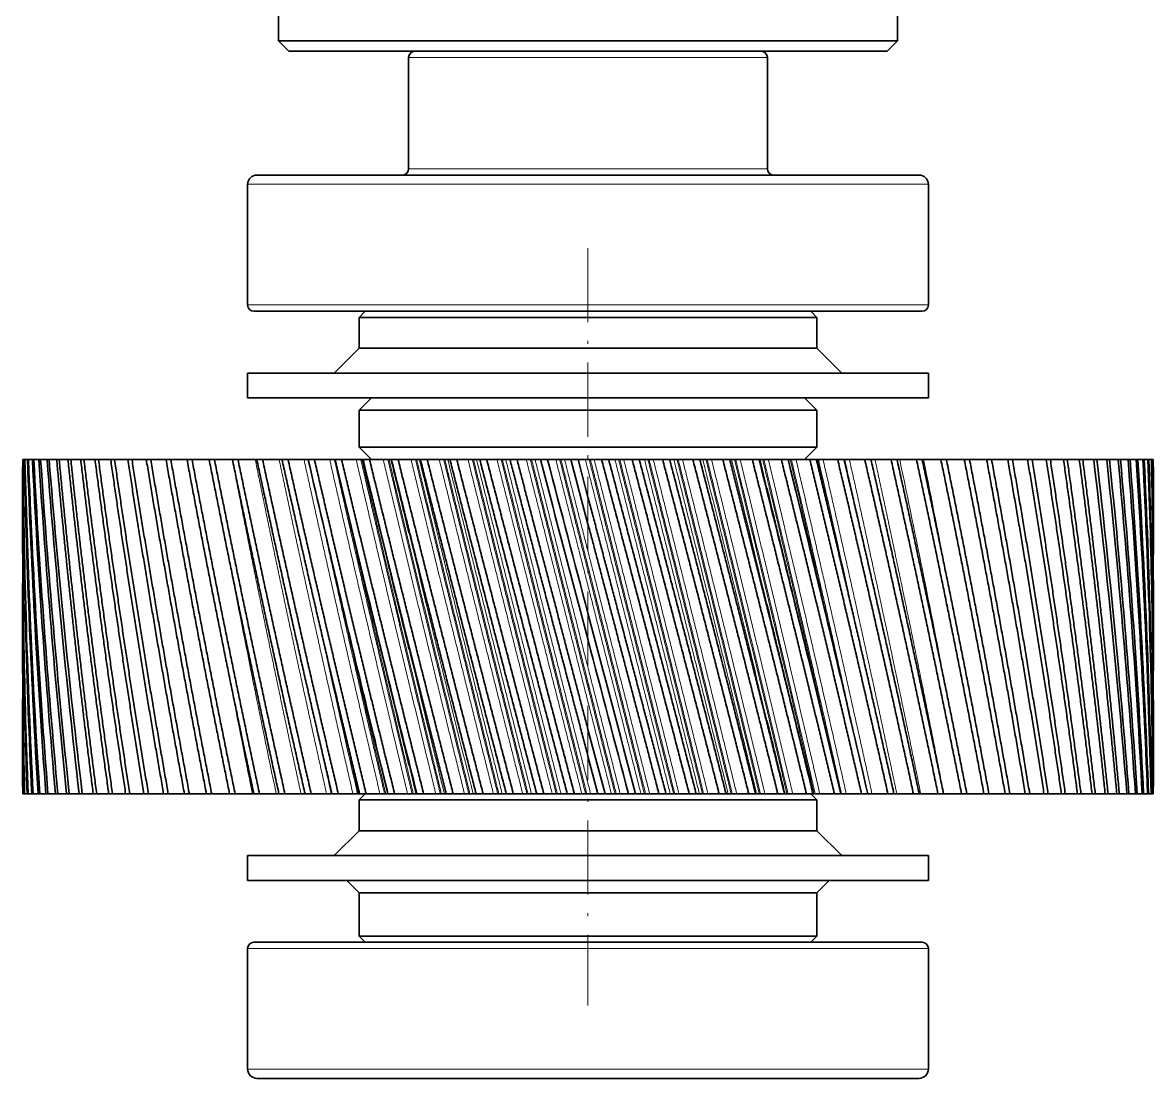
# Model space of a CAD drawing. Extents: x 228 to 1870, y -35 to 994.
# Drawn here: x 870 to 1052.7, y 253 to 423.6 of the extents above; entities that cross this region are included whole.
import ezdxf

# ---------------------------------------------------------------- set-up
doc = ezdxf.new("R2010")
doc.units = 0
doc.linetypes.add('DASHDOT', pattern=[18.5, 12, -3, 0.5, -3])
doc.layers.get('0').update_dxf_attribs({"lineweight": 13})

# ---------------------------------------------------------------- blocks, each defined once
blk = doc.blocks.new('BLOCK13')
at = {"color": 7, "lineweight": 35}
for p, q in [((-50, 167.67), (-50, 230.33)), ((50, 167.67), (50, 230.33)), ((-48.33, 166), (-50, 167.67)), ((50, 167.67), (-50, 167.67)), ((48.33, 166), (50, 167.67)), ((-48.33, 166), (48.33, 166)), ((-29, 147), (-29, 165)), ((0, 166), (-28, 166)), ((28, 166), (0, 166)), ((29, 147), (29, 165)), ((-55, 125), (-55, 144.5)), ((53.5, 146), (-53.5, 146)), ((55, 125), (55, 144.5)), ((-54, 124), (54, 124)), ((-39.91, 124), (39.91, 124)), ((-36, 124), (-37, 123)), ((0, 123), (-37, 123)), ((-37, 118), (-37, 123)), ((0, 124), (-36, 124)), ((36, 124), (0, 124)), ((37, 123), (0, 123)), ((36, 124), (37, 123)), ((37, 118), (37, 123)), ((-37, 118), (-41, 114)), ((-37, 118), (0, 118)), ((0, 118), (37, 118)), ((37, 118), (41, 114)), ((-55, 110), (-55, 114)), ((-55, 114), (55, 114)), ((55, 110), (55, 114)), ((-55, 110), (55, 110)), ((-35, 110), (-37, 108)), ((0, 110), (-35, 110)), ((35, 110), (0, 110)), ((35, 110), (37, 108)), ((0, 108), (-37, 108)), ((-37, 102), (-37, 108)), ((37, 108), (0, 108)), ((37, 102), (37, 108)), ((0, 102), (-37, 102)), ((-35, 100), (-37, 102)), ((37, 102), (0, 102)), ((35, 100), (37, 102)), ((-91.34, 100), (-91.36, 100)), ((-91.34, 100), (-91.31, 100)), ((-91.09, 100), (-91.31, 100)), ((-91.09, 100), (-90.99, 100)), ((-90.57, 100), (-90.99, 100)), ((-90.57, 100), (-90.41, 100)), ((-89.78, 100), (-90.41, 100)), ((-89.78, 100), (-89.56, 100)), ((-88.73, 100), (-89.56, 100)), ((-88.73, 100), (-88.45, 100)), ((-87.42, 100), (-88.45, 100)), ((-87.42, 100), (-87.08, 100)), ((-85.86, 100), (-87.08, 100)), ((-85.86, 100), (-85.46, 100)), ((-84.04, 100), (-85.46, 100)), ((-84.04, 100), (-83.58, 100)), ((-81.98, 100), (-83.58, 100)), ((-81.98, 100), (-81.46, 100)), ((-79.67, 100), (-81.46, 100)), ((-79.67, 100), (-79.1, 100)), ((-77.13, 100), (-79.1, 100)), ((-77.13, 100), (-76.51, 100)), ((-74.37, 100), (-76.51, 100)), ((-74.37, 100), (-73.69, 100)), ((-71.38, 100), (-73.69, 100)), ((-71.38, 100), (-70.66, 100)), ((-68.19, 100), (-70.66, 100)), ((-68.19, 100), (-67.42, 100)), ((-64.8, 100), (-67.42, 100)), ((-64.8, 100), (-63.99, 100)), ((-61.22, 100), (-63.99, 100)), ((-61.22, 100), (-60.36, 100)), ((-57.49, 100), (-60.36, 100)), ((-57.46, 100), (-57.49, 100)), ((-57.46, 100), (-56.56, 100)), ((-53.77, 100), (-56.56, 100)), ((-53.53, 100), (-53.77, 100)), ((-53.52, 100), (-52.59, 100)), ((-49.9, 100), (-52.59, 100)), ((-49.44, 100), (-49.9, 100)), ((-49.44, 100), (-48.47, 100)), ((-45.89, 100), (-48.47, 100)), ((-45.2, 100), (-45.89, 100)), ((-45.2, 100), (-44.2, 100)), ((-41.73, 100), (-44.2, 100)), ((-40.97, 100), (-41.73, 100)), ((-40.89, 100), (-40.97, 100)), ((-40.84, 100), (-40.89, 100)), ((-40.84, 100), (-39.81, 100)), ((-37.46, 100), (-39.81, 100)), ((-36.71, 100), (-37.46, 100)), ((-36.62, 100), (-36.71, 100)), ((-36.53, 100), (-36.62, 100)), ((-36.35, 100), (-36.53, 100)), ((-36.35, 100), (-35.67, 97.17)), ((-36.35, 100), (-35.3, 100)), ((-33.08, 100), (-35.3, 100)), ((-32.33, 100), (-33.08, 100)), ((-32.24, 100), (-32.33, 100)), ((-32.15, 100), (-32.24, 100)), ((-31.8, 100), (-32.15, 100)), ((-31.76, 100), (-31.8, 100)), ((-31.76, 100), (-30.68, 100)), ((-28.59, 100), (-30.68, 100)), ((-27.86, 100), (-28.59, 100)), ((-27.77, 100), (-27.86, 100)), ((-27.68, 100), (-27.77, 100)), ((-27.24, 100), (-27.68, 100)), ((-27.08, 100), (-27.24, 100)), ((-27.08, 100), (-25.98, 100)), ((-24.03, 100), (-25.98, 100)), ((-23.31, 100), (-24.03, 100)), ((-23.22, 100), (-23.31, 100)), ((-23.13, 100), (-23.22, 100)), ((-22.65, 100), (-23.13, 100)), ((-22.31, 100), (-22.65, 100)), ((-22.31, 100), (-21.2, 100)), ((-19.39, 100), (-21.2, 100)), ((-18.69, 100), (-19.39, 100)), ((-18.6, 100), (-18.69, 100)), ((-18.5, 100), (-18.6, 100)), ((-18, 100), (-18.5, 100)), ((-17.48, 100), (-18, 100)), ((-17.48, 100), (-16.36, 100)), ((-14.7, 100), (-16.36, 100)), ((-14.02, 100), (-14.7, 100)), ((-13.92, 100), (-14.02, 100)), ((-13.83, 100), (-13.92, 100)), ((-13.29, 100), (-13.83, 100)), ((-12.6, 100), (-13.29, 100)), ((-12.6, 100), (-11.47, 100)), ((-9.97, 100), (-11.47, 100)), ((-9.31, 100), (-9.97, 100)), ((-9.21, 100), (-9.31, 100)), ((-9.11, 100), (-9.21, 100)), ((-8.55, 100), (-9.11, 100)), ((-7.69, 100), (-8.55, 100)), ((-7.69, 100), (-6.54, 100)), ((-5.2, 100), (-6.54, 100)), ((-4.56, 100), (-5.2, 100)), ((-4.47, 100), (-4.56, 100)), ((-4.37, 100), (-4.47, 100)), ((-3.78, 100), (-4.37, 100)), ((-2.75, 100), (-3.78, 100)), ((-2.75, 100), (0, 89.59)), ((-2.75, 100), (-1.6, 100)), ((0, 93.94), (-1.6, 100)), ((-0.42, 100), (-1.6, 100)), ((0.19, 100), (-0.42, 100)), ((0.29, 100), (0.19, 100)), ((0.39, 100), (0.29, 100)), ((1, 100), (0.39, 100)), ((2.2, 100), (1, 100)), ((2.2, 100), (3.35, 100)), ((4.36, 100), (3.35, 100)), ((4.95, 100), (4.36, 100)), ((5.05, 100), (4.95, 100)), ((5.14, 100), (5.05, 100)), ((5.78, 100), (5.14, 100)), ((7.14, 100), (5.78, 100)), ((7.14, 100), (8.29, 100)), ((9.13, 100), (8.29, 100)), ((9.69, 100), (9.13, 100)), ((9.79, 100), (9.69, 100)), ((9.88, 100), (9.79, 100)), ((10.55, 100), (9.88, 100)), ((12.07, 100), (10.55, 100)), ((12.07, 100), (13.2, 100)), ((13.87, 100), (13.2, 100)), ((14.4, 100), (13.87, 100)), ((14.5, 100), (14.4, 100)), ((14.59, 100), (14.5, 100)), ((15.28, 100), (14.59, 100)), ((16.95, 100), (15.28, 100)), ((16.95, 100), (18.08, 100)), ((18.57, 100), (18.08, 100)), ((19.07, 100), (18.57, 100)), ((19.17, 100), (19.07, 100)), ((19.26, 100), (19.17, 100)), ((19.96, 100), (19.26, 100)), ((21.79, 100), (19.96, 100)), ((21.79, 100), (22.9, 100)), ((23.22, 100), (22.9, 100)), ((23.69, 100), (23.22, 100)), ((23.78, 100), (23.69, 100)), ((23.87, 100), (23.78, 100)), ((24.59, 100), (23.87, 100)), ((26.56, 100), (24.59, 100)), ((26.56, 100), (27.66, 100)), ((27.8, 100), (27.66, 100)), ((28.23, 100), (27.8, 100)), ((28.32, 100), (28.23, 100)), ((28.42, 100), (28.32, 100)), ((29.15, 100), (28.42, 100)), ((31.25, 100), (29.15, 100)), ((31.25, 100), (32.33, 100)), ((32.36, 100), (32.33, 100)), ((32.69, 100), (32.34, 100)), ((32.36, 100), (35.67, 86.36)), ((32.78, 100), (32.69, 100)), ((32.87, 100), (32.78, 100)), ((33.62, 100), (32.87, 100)), ((35.86, 100), (33.62, 100)), ((35.86, 100), (36.91, 100)), ((37.06, 100), (36.91, 100)), ((37.15, 100), (37.06, 100)), ((37.24, 100), (37.15, 100)), ((37.99, 100), (37.24, 100)), ((40.35, 100), (37.99, 100)), ((40.35, 100), (41.38, 100)), ((41.4, 100), (41.38, 100)), ((41.49, 100), (41.4, 100)), ((42.25, 100), (41.49, 100)), ((44.73, 100), (42.25, 100)), ((44.73, 100), (45.73, 100)), ((46.38, 100), (45.73, 100)), ((48.98, 100), (46.38, 100)), ((48.98, 100), (49.94, 100)), ((50.38, 100), (49.94, 100)), ((53.08, 100), (50.38, 100)), ((53.08, 100), (54.01, 100)), ((54.24, 100), (54.01, 100)), ((57.03, 100), (54.24, 100)), ((57.03, 100), (57.92, 100)), ((60.81, 100), (57.93, 100)), ((60.81, 100), (61.66, 100)), ((64.42, 100), (61.66, 100)), ((64.42, 100), (65.22, 100)), ((67.83, 100), (65.22, 100)), ((67.83, 100), (68.59, 100)), ((71.04, 100), (68.59, 100)), ((71.04, 100), (71.76, 100)), ((74.05, 100), (71.76, 100)), ((74.05, 100), (74.72, 100)), ((76.84, 100), (74.72, 100)), ((76.84, 100), (77.45, 100)), ((79.4, 100), (77.45, 100)), ((79.4, 100), (79.96, 100)), ((81.73, 100), (79.96, 100)), ((81.73, 100), (82.24, 100)), ((83.83, 100), (82.24, 100)), ((83.83, 100), (84.28, 100)), ((85.67, 100), (84.28, 100)), ((85.67, 100), (86.06, 100)), ((87.26, 100), (86.06, 100)), ((87.26, 100), (87.6, 100)), ((88.6, 100), (87.6, 100)), ((88.6, 100), (88.88, 100)), ((89.68, 100), (88.88, 100)), ((89.68, 100), (89.89, 100)), ((90.5, 100), (89.89, 100)), ((90.5, 100), (90.65, 100)), ((91.05, 100), (90.65, 100)), ((91.05, 100), (91.13, 100)), ((91.33, 100), (91.13, 100)), ((91.33, 100), (91.36, 100)), ((-91.37, 89.59), (-91.37, 93.94)), ((91.37, 89.59), (91.37, 93.94)), ((-91.37, 70.82), (-91.37, 75.18)), ((91.37, 70.82), (91.37, 75.18)), ((-35.67, 59.64), (-32.36, 46)), ((-91.37, 52.06), (-91.37, 56.41)), ((2.75, 46), (0, 56.41)), ((91.37, 52.06), (91.37, 56.41)), ((0, 52.06), (1.6, 46)), ((36.35, 46), (35.67, 48.83)), ((-91.33, 46), (-91.36, 46)), ((-91.33, 46), (-91.14, 46)), ((-91.05, 46), (-91.13, 46)), ((-91.05, 46), (-90.65, 46)), ((-90.5, 46), (-90.65, 46)), ((-90.5, 46), (-89.89, 46)), ((-89.68, 46), (-89.89, 46)), ((-89.68, 46), (-88.88, 46)), ((-88.6, 46), (-88.88, 46)), ((-88.6, 46), (-87.6, 46)), ((-87.26, 46), (-87.6, 46)), ((-87.26, 46), (-86.06, 46)), ((-85.67, 46), (-86.06, 46)), ((-85.67, 46), (-84.28, 46)), ((-83.83, 46), (-84.28, 46)), ((-83.83, 46), (-82.24, 46)), ((-81.73, 46), (-82.24, 46)), ((-81.73, 46), (-79.96, 46)), ((-79.4, 46), (-79.96, 46)), ((-79.4, 46), (-77.45, 46)), ((-76.84, 46), (-77.45, 46)), ((-76.84, 46), (-74.72, 46)), ((-74.05, 46), (-74.72, 46)), ((-74.05, 46), (-71.76, 46)), ((-71.04, 46), (-71.76, 46)), ((-71.04, 46), (-68.59, 46)), ((-67.83, 46), (-68.59, 46)), ((-67.83, 46), (-65.22, 46)), ((-64.42, 46), (-65.22, 46)), ((-64.42, 46), (-61.66, 46)), ((-60.81, 46), (-61.66, 46)), ((-60.81, 46), (-57.93, 46)), ((-57.03, 46), (-57.92, 46)), ((-57.03, 46), (-54.24, 46)), ((-54.24, 46), (-53.85, 46)), ((-53.08, 46), (-54.01, 46)), ((-53.08, 46), (-50.38, 46)), ((-50.38, 46), (-49.8, 46)), ((-48.98, 46), (-49.94, 46)), ((-48.98, 46), (-46.38, 46)), ((-46.38, 46), (-45.62, 46)), ((-44.73, 46), (-45.73, 46)), ((-44.73, 46), (-42.25, 46)), ((-42.25, 46), (-41.49, 46)), ((-41.49, 46), (-41.4, 46)), ((-41.4, 46), (-41.38, 46)), ((-40.35, 46), (-41.38, 46)), ((-40.35, 46), (-37.99, 46)), ((-37.99, 46), (-37.24, 46)), ((-37.24, 46), (-37.15, 46)), ((-37.15, 46), (-37.06, 46)), ((-37.06, 46), (-36.91, 46)), ((-36, 46), (-37, 45)), ((-35.86, 46), (-36.91, 46)), ((-36, 46), (0, 46)), ((-35.86, 46), (-33.62, 46)), ((-33.62, 46), (-32.87, 46)), ((-32.87, 46), (-32.78, 46)), ((-32.78, 46), (-32.69, 46)), ((-32.69, 46), (-32.34, 46)), ((-32.35, 46), (-32.33, 46)), ((-31.25, 46), (-32.33, 46)), ((-31.25, 46), (-29.15, 46)), ((-29.15, 46), (-28.42, 46)), ((-28.42, 46), (-28.32, 46)), ((-28.32, 46), (-28.23, 46)), ((-28.23, 46), (-27.8, 46)), ((-27.8, 46), (-27.66, 46)), ((-26.56, 46), (-27.66, 46)), ((-26.56, 46), (-24.59, 46)), ((-24.59, 46), (-23.87, 46)), ((-23.87, 46), (-23.78, 46)), ((-23.78, 46), (-23.69, 46)), ((-23.69, 46), (-23.22, 46)), ((-23.22, 46), (-22.9, 46)), ((-21.79, 46), (-22.9, 46)), ((-21.79, 46), (-19.96, 46)), ((-19.96, 46), (-19.26, 46)), ((-19.26, 46), (-19.17, 46)), ((-19.17, 46), (-19.07, 46)), ((-19.07, 46), (-18.57, 46)), ((-18.57, 46), (-18.08, 46)), ((-16.95, 46), (-18.08, 46)), ((-16.95, 46), (-15.28, 46)), ((-15.28, 46), (-14.59, 46)), ((-14.59, 46), (-14.5, 46)), ((-14.5, 46), (-14.4, 46)), ((-14.4, 46), (-13.87, 46)), ((-13.87, 46), (-13.2, 46)), ((-12.07, 46), (-13.2, 46)), ((-12.07, 46), (-10.55, 46)), ((-10.55, 46), (-9.88, 46)), ((-9.88, 46), (-9.79, 46)), ((-9.79, 46), (-9.69, 46)), ((-9.69, 46), (-9.13, 46)), ((-9.13, 46), (-8.29, 46)), ((-7.14, 46), (-8.29, 46)), ((-7.14, 46), (-5.78, 46)), ((-5.78, 46), (-5.14, 46)), ((-5.14, 46), (-5.05, 46)), ((-5.05, 46), (-4.95, 46)), ((-4.95, 46), (-4.36, 46)), ((-4.36, 46), (-3.35, 46)), ((-2.2, 46), (-3.35, 46)), ((-2.2, 46), (-1, 46)), ((-1, 46), (-0.39, 46)), ((-0.39, 46), (-0.29, 46)), ((-0.29, 46), (-0.19, 46)), ((-0.19, 46), (0.42, 46)), ((0, 46), (36, 46)), ((0.42, 46), (1.6, 46)), ((2.75, 46), (1.6, 46)), ((2.75, 46), (3.78, 46)), ((3.78, 46), (4.37, 46)), ((4.37, 46), (4.47, 46)), ((4.47, 46), (4.56, 46)), ((4.56, 46), (5.2, 46)), ((5.2, 46), (6.54, 46)), ((7.69, 46), (6.54, 46)), ((7.69, 46), (8.55, 46)), ((8.55, 46), (9.11, 46)), ((9.11, 46), (9.21, 46)), ((9.21, 46), (9.31, 46)), ((9.31, 46), (9.97, 46)), ((9.97, 46), (11.47, 46)), ((12.6, 46), (11.47, 46)), ((12.6, 46), (13.29, 46)), ((13.29, 46), (13.83, 46)), ((13.83, 46), (13.92, 46)), ((13.92, 46), (14.02, 46)), ((14.02, 46), (14.7, 46)), ((14.7, 46), (16.36, 46)), ((17.48, 46), (16.36, 46)), ((17.48, 46), (18, 46)), ((18, 46), (18.5, 46)), ((18.5, 46), (18.6, 46)), ((18.6, 46), (18.69, 46)), ((18.69, 46), (19.39, 46)), ((19.39, 46), (21.2, 46)), ((22.31, 46), (21.2, 46)), ((22.31, 46), (22.65, 46)), ((22.65, 46), (23.13, 46)), ((23.13, 46), (23.22, 46)), ((23.22, 46), (23.31, 46)), ((23.31, 46), (24.03, 46)), ((24.03, 46), (25.98, 46)), ((27.08, 46), (25.98, 46)), ((27.08, 46), (27.24, 46)), ((27.24, 46), (27.68, 46)), ((27.68, 46), (27.77, 46)), ((27.77, 46), (27.86, 46)), ((27.86, 46), (28.59, 46)), ((28.59, 46), (30.68, 46)), ((31.76, 46), (30.68, 46)), ((31.76, 46), (31.8, 46)), ((31.8, 46), (32.15, 46)), ((32.15, 46), (32.24, 46)), ((32.24, 46), (32.33, 46)), ((32.33, 46), (33.08, 46)), ((33.08, 46), (35.3, 46)), ((36.35, 46), (35.3, 46)), ((36, 46), (37, 45)), ((36.35, 46), (36.53, 46)), ((36.53, 46), (36.62, 46)), ((36.62, 46), (36.71, 46)), ((36.71, 46), (37.46, 46)), ((37.46, 46), (39.81, 46)), ((40.84, 46), (39.81, 46)), ((40.84, 46), (40.89, 46)), ((40.89, 46), (40.97, 46)), ((40.97, 46), (41.73, 46)), ((41.73, 46), (44.2, 46)), ((45.2, 46), (44.2, 46)), ((45.2, 46), (45.89, 46)), ((45.89, 46), (48.47, 46)), ((49.44, 46), (48.47, 46)), ((49.44, 46), (49.9, 46)), ((49.9, 46), (52.59, 46)), ((53.52, 46), (52.59, 46)), ((53.52, 46), (53.77, 46)), ((53.77, 46), (56.56, 46)), ((57.46, 46), (56.56, 46)), ((57.45, 46), (57.49, 46)), ((57.49, 46), (60.36, 46)), ((61.22, 46), (60.36, 46)), ((61.22, 46), (63.99, 46)), ((64.8, 46), (63.99, 46)), ((64.8, 46), (67.42, 46)), ((68.19, 46), (67.42, 46)), ((68.19, 46), (70.66, 46)), ((71.38, 46), (70.66, 46)), ((71.38, 46), (73.69, 46)), ((74.37, 46), (73.69, 46)), ((74.37, 46), (76.51, 46)), ((77.13, 46), (76.51, 46)), ((77.13, 46), (79.1, 46)), ((79.67, 46), (79.1, 46)), ((79.67, 46), (81.46, 46)), ((81.98, 46), (81.46, 46)), ((81.98, 46), (83.58, 46)), ((84.04, 46), (83.58, 46)), ((84.04, 46), (85.46, 46)), ((85.86, 46), (85.46, 46)), ((85.86, 46), (87.08, 46)), ((87.42, 46), (87.08, 46)), ((87.42, 46), (88.45, 46)), ((88.73, 46), (88.45, 46)), ((88.73, 46), (89.56, 46)), ((89.78, 46), (89.56, 46)), ((89.78, 46), (90.41, 46)), ((90.57, 46), (90.41, 46)), ((90.57, 46), (90.99, 46)), ((91.09, 46), (90.99, 46)), ((91.09, 46), (91.31, 46)), ((91.34, 46), (91.31, 46)), ((91.34, 46), (91.36, 46)), ((-37, 45), (0, 45)), ((-37, 45), (-37, 40)), ((0, 45), (37, 45)), ((37, 45), (37, 40)), ((-37, 40), (-41, 36)), ((-37, 40), (0, 40)), ((0, 40), (37, 40)), ((37, 40), (41, 36)), ((-55, 36), (55, 36)), ((-55, 36), (-55, 32)), ((55, 36), (55, 32)), ((-55, 32), (55, 32)), ((-37, 30), (-39, 32)), ((37, 30), (39, 32)), ((-37, 30), (0, 30)), ((-37, 30), (-37, 23)), ((0, 30), (37, 30)), ((37, 30), (37, 23)), ((54, 22), (-54, 22)), ((-37, 23), (0, 23)), ((-36, 22), (-37, 23)), ((0, 23), (37, 23)), ((36, 22), (37, 23)), ((-55, 21), (-55, 1.5)), ((55, 21), (55, 1.5)), ((-53.5, 0), (53.5, 0)), ((-41.41, 0), (41.41, 0)), ((0, 0), (-28, 0)), ((28, 0), (0, 0))]:
    blk.add_line(p, q, dxfattribs=at)
at = {"color": 7, "lineweight": 13}
for p, q in [((0, 165), (-29, 165)), ((29, 165), (0, 165)), ((0, 147), (-29, 147)), ((29, 147), (0, 147)), ((-55, 144.5), (55, 144.5)), ((55, 125), (-55, 125)), ((28.91, 95.39), (27.8, 100)), ((58.02, 99.54), (57.93, 100)), ((-27.8, 46), (-28.91, 50.61)), ((-57.93, 46), (-58.02, 46.46)), ((-55, 21), (55, 21)), ((55, 1.5), (-55, 1.5))]:
    blk.add_line(p, q, dxfattribs=at)
at = {"color": 7, "lineweight": 35}
for centre, radius, start, end in [((-28, 165), 1, 90, 180), ((28, 165), 1, 360, 90), ((-30, 147), 1, 270, 0), ((30, 147), 1, 180, 270), ((-53.5, 144.5), 1.5, 90, 180), ((53.5, 144.5), 1.5, 0, 90), ((-54, 125), 1, 180, 270), ((54, 125), 1, 270, 0), ((1220.31, 93.95), 1311.68, 179.73564, 180.00051), ((1231.15, 108.49), 1322.52, 180.36794, 182.7084), ((1234, 112.92), 1325.37, 180.55871, 182.89435), ((1242.39, 127.64), 1333.76, 181.18741, 183.50924), ((1246.37, 132.16), 1337.75, 181.37749, 183.69273), ((1258.54, 147.18), 1349.94, 182.00289, 184.29844), ((1263.7, 151.82), 1355.11, 182.19165, 184.47887), ((1279.83, 167.26), 1371.26, 182.81167, 185.07346), ((1286.22, 172.07), 1377.67, 182.99849, 185.25025), ((1306.53, 188.05), 1398.04, 183.61107, 185.83182), ((1314.25, 193.05), 1405.79, 183.79533, 186.00442), ((1339.04, 209.72), 1430.67, 184.39849, 186.57116), ((1348.18, 214.96), 1439.86, 184.5796, 186.73904), ((3087.02, 818.9), 3213.67, 192.92653, 193.66586), ((3276.69, 883.03), 3408.69, 193.28036, 193.65358), ((32336.92, 8605.93), 33444.34, 194.733939, 194.785626), ((38001.42, 10103.39), 39302.33, 194.745391, 194.782818), ((-3986.05, -909.8), 4138.78, 13.65963, 14.12177), ((-3703.28, -821.67), 3847.63, 13.65042, 13.85958), ((-1348.18, -68.96), 1439.86, 4.5796, 6.73904), ((-1339.04, -63.72), 1430.67, 4.39849, 6.57116), ((-1313.53, -46.99), 1405.07, 3.79477, 6.00499), ((-1307.24, -42.11), 1398.76, 3.61164, 5.83125), ((-1286.22, -26.07), 1377.67, 2.99849, 5.25025), ((-1280.53, -21.31), 1371.96, 2.81224, 5.07288), ((-1263.7, -5.82), 1355.11, 2.19165, 4.47888), ((-1259.23, -1.22), 1350.63, 2.00347, 4.29786), ((-1246.37, 13.84), 1337.75, 1.37749, 3.69273), ((-1243.07, 18.33), 1334.45, 1.188, 3.50865), ((-1233.32, 33.1), 1324.69, 0.55812, 2.89495), ((-1231.82, 37.49), 1323.19, 0.36853, 2.7078), ((-1226.5, 52.02), 1317.87, 0.00191, 2.08644), ((-1225.74, 56.38), 1317.11, 0.00141, 1.89787), ((-1223.71, 70.82), 1315.08, 0.00032, 1.2716), ((-1223.26, 75.17), 1314.63, 0.00032, 1.08227), ((-1222.27, 89.59), 1313.64, 359.99995, 0.45411), ((-1222.13, 93.94), 1313.5, 359.99989, 0.26439), ((1227.25, 93.99), 1318.62, 180.00245, 182.08579), ((1225.74, 89.62), 1317.11, 180.00141, 181.89787), ((-1222.16, 89.59), 1313.53, 359.68561, 359.99993), ((-3088.72, -673.31), 3215.42, 12.92679, 13.66571), ((1223.29, 75.18), 1314.66, 179.68627, 180.00002), ((3984.98, 1055.54), 4137.68, 193.65967, 194.12193), ((1223.99, 75.18), 1315.36, 180.00015, 181.27116), ((-32336.92, -8459.93), 33444.34, 14.733939, 14.785626), ((1223.26, 70.83), 1314.63, 180.00032, 181.08227), ((-38001.42, -9957.39), 39302.33, 14.745391, 14.782818), ((-1222.15, 70.83), 1313.52, 359.68568, 359.99992), ((-3276.44, -736.98), 3408.43, 13.28048, 13.65373), ((1222.55, 56.4), 1313.92, 179.68561, 179.99945), ((3706.36, 968.44), 3850.8, 193.65063, 193.85962), ((1220.98, 56.4), 1312.35, 179.99942, 180.45403), ((1222.13, 52.06), 1313.5, 179.99989, 180.2644), ((-1222.13, 52.06), 1313.5, 359.73561, 0.00011), ((-54, 21), 1, 90, 180), ((54, 21), 1, 0, 90), ((-53.5, 1.5), 1.5, 180, 270), ((53.5, 1.5), 1.5, 270, 0)]:
    blk.add_arc(centre, radius, start, end, dxfattribs=at)
at = {"color": 7, "lineweight": 13}
for centre, radius, start, end in [((-5322.11, -1232.8), 5504.47, 13.56079, 14.01234), ((-4846.65, -1098.19), 5015.1, 13.54777, 13.82255), ((-3434.75, -716.72), 3562.33, 12.72605, 13.25378), ((-3231.46, -651.53), 3353.81, 12.71738, 12.94887), ((-3078.63, -616.03), 3197.08, 12.42597, 12.94188), ((-2914.79, -560.78), 3029.23, 12.41888, 12.59956), ((-2247.13, -381.52), 2347.43, 10.89084, 11.83686), ((-2163.15, -346.18), 2261.83, 10.88052, 11.37712), ((5322.11, 1378.8), 5504.47, 193.56079, 194.01234), ((2247.15, 527.52), 2347.45, 190.89095, 191.83686), ((3434.8, 862.73), 3562.38, 192.72612, 193.25378), ((3078.62, 762.02), 3197.07, 192.42595, 192.94188), ((4846.65, 1244.19), 5015.1, 193.54777, 193.82255), ((2163.17, 492.19), 2261.85, 190.88065, 191.37712), ((3231.45, 797.52), 3353.8, 192.71737, 192.94887), ((2914.8, 706.79), 3029.24, 192.41891, 192.59956)]:
    blk.add_arc(centre, radius, start, end, dxfattribs=at)
at = {"color": 7, "lineweight": 35}
for points in [[(-85.86, 100), (-84.88, 89.19), (-83.8, 78.39), (-82.62, 67.59), (-81.34, 56.79), (-79.96, 46)], [(-79.4, 46), (-80.81, 56.79), (-82.12, 67.58), (-83.34, 78.38), (-84.45, 89.19), (-85.46, 100)], [(-84.04, 100), (-82.92, 89.19), (-81.7, 78.39), (-80.38, 67.59), (-78.96, 56.79), (-77.45, 46)], [(-76.84, 46), (-78.38, 56.79), (-79.83, 67.58), (-81.18, 78.38), (-82.43, 89.19), (-83.58, 100)], [(-81.98, 100), (-80.72, 89.19), (-79.36, 78.39), (-77.9, 67.59), (-76.36, 56.79), (-74.72, 46)], [(-74.05, 46), (-75.72, 56.79), (-77.29, 67.58), (-78.78, 78.38), (-80.17, 89.19), (-81.46, 100)], [(-79.67, 100), (-78.27, 89.19), (-76.78, 78.39), (-75.2, 67.59), (-73.52, 56.79), (-71.76, 46)], [(-71.04, 46), (-72.83, 56.79), (-74.54, 67.58), (-76.15, 78.38), (-77.68, 89.19), (-79.1, 100)], [(-77.13, 100), (-75.6, 89.19), (-73.98, 78.39), (-72.27, 67.59), (-70.47, 56.79), (-68.59, 46)], [(-67.83, 46), (-69.74, 56.79), (-71.56, 67.58), (-73.3, 78.38), (-74.95, 89.19), (-76.51, 100)], [(-74.37, 100), (-72.71, 89.19), (-70.96, 78.39), (-69.13, 67.59), (-67.22, 56.79), (-65.22, 46)], [(-64.42, 46), (-66.43, 56.79), (-68.37, 67.58), (-70.23, 78.38), (-72.01, 89.19), (-73.69, 100)], [(-71.38, 100), (-69.6, 89.19), (-67.74, 78.39), (-65.79, 67.59), (-63.76, 56.79), (-61.66, 46)], [(-60.81, 46), (-62.94, 56.79), (-64.99, 67.58), (-66.96, 78.38), (-68.85, 89.19), (-70.66, 100)], [(-68.19, 100), (-66.29, 89.19), (-64.31, 78.39), (-62.26, 67.59), (-60.12, 56.79), (-57.92, 46)], [(-57.03, 46), (-59.25, 56.79), (-61.41, 67.58), (-63.49, 78.38), (-65.5, 89.19), (-67.42, 100)], [(-64.8, 100), (-62.79, 89.19), (-60.7, 78.39), (-58.54, 67.59), (-56.31, 56.79), (-54.01, 46)], [(-53.08, 46), (-55.4, 56.79), (-57.65, 67.58), (-59.84, 78.38), (-61.95, 89.19), (-63.99, 100)], [(-61.22, 100), (-59.1, 89.19), (-56.91, 78.39), (-54.65, 67.59), (-52.33, 56.79), (-49.94, 46)], [(-48.98, 46), (-51.38, 56.79), (-53.73, 67.58), (-56.01, 78.38), (-58.22, 89.19), (-60.36, 100)], [(-57.46, 100), (-55.24, 89.19), (-52.95, 78.38), (-50.6, 67.58), (-48.19, 56.79), (-45.73, 46)], [(-44.73, 46), (-47.21, 56.79), (-49.64, 67.59), (-52.01, 78.39), (-54.32, 89.19), (-56.56, 100)], [(-53.52, 100), (-51.21, 89.19), (-48.84, 78.39), (-46.41, 67.59), (-43.92, 56.79), (-41.38, 46)], [(-40.35, 46), (-42.91, 56.79), (-45.41, 67.58), (-47.86, 78.38), (-50.26, 89.19), (-52.59, 100)], [(-49.44, 100), (-47.04, 89.19), (-44.58, 78.38), (-42.07, 67.58), (-39.51, 56.79), (-36.91, 46)], [(-35.86, 46), (-38.47, 56.79), (-41.05, 67.58), (-43.58, 78.38), (-46.05, 89.19), (-48.47, 100)], [(-31.25, 46), (-33.93, 56.79), (-36.57, 67.58), (-39.16, 78.38), (-41.71, 89.19), (-44.2, 100)], [(-26.56, 46), (-29.28, 56.79), (-31.97, 67.59), (-34.63, 78.39), (-37.24, 89.19), (-39.81, 100)], [(-21.79, 46), (-24.55, 56.79), (-27.29, 67.59), (-30, 78.39), (-32.67, 89.19), (-35.3, 100)], [(-31.76, 100), (-29.09, 89.19), (-26.38, 78.39), (-23.64, 67.59), (-20.87, 56.8), (-18.08, 46)], [(-16.95, 46), (-19.75, 56.79), (-22.53, 67.59), (-25.28, 78.39), (-28, 89.19), (-30.68, 100)], [(-27.08, 100), (-24.36, 89.2), (-21.6, 78.39), (-18.82, 67.59), (-16.02, 56.8), (-13.2, 46)], [(-12.07, 46), (-14.89, 56.8), (-17.7, 67.59), (-20.48, 78.39), (-23.25, 89.19), (-25.98, 100)], [(-22.31, 100), (-19.55, 89.2), (-16.76, 78.4), (-13.95, 67.6), (-11.12, 56.8), (-8.29, 46)], [(-7.14, 46), (-9.98, 56.8), (-12.81, 67.59), (-15.63, 78.39), (-18.43, 89.2), (-21.2, 100)], [(-17.48, 100), (-14.69, 89.2), (-11.87, 78.4), (-9.04, 67.6), (-6.2, 56.8), (-3.35, 46)], [(-2.2, 46), (-5.05, 56.8), (-7.89, 67.6), (-10.73, 78.4), (-13.55, 89.2), (-16.36, 100)], [(-12.6, 100), (-10.1, 90.41), (-7.58, 80.82), (-5.06, 71.23), (-2.53, 61.65), (0, 52.06)], [(0, 56.41), (-2.3, 65.13), (-4.6, 73.85), (-6.89, 82.56), (-9.18, 91.28), (-11.47, 100)], [(2.2, 100), (5.05, 89.2), (7.89, 78.4), (10.73, 67.6), (13.55, 56.8), (16.36, 46)], [(17.48, 46), (14.69, 56.8), (11.87, 67.61), (9.04, 78.4), (6.2, 89.2), (3.35, 100)], [(7.14, 100), (9.98, 89.2), (12.81, 78.4), (15.63, 67.6), (18.43, 56.8), (21.2, 46)], [(22.31, 46), (19.55, 56.81), (16.76, 67.61), (13.95, 78.41), (11.12, 89.2), (8.29, 100)], [(12.07, 100), (14.89, 89.2), (17.7, 78.41), (20.49, 67.61), (23.25, 56.8), (25.98, 46)], [(27.08, 46), (24.36, 56.81), (21.6, 67.61), (18.82, 78.41), (16.02, 89.21), (13.2, 100)], [(16.95, 100), (19.75, 89.2), (22.53, 78.41), (25.28, 67.61), (28, 56.8), (30.68, 46)], [(31.76, 46), (29.09, 56.81), (26.38, 67.61), (23.64, 78.41), (20.87, 89.21), (18.08, 100)], [(21.79, 100), (24.55, 89.21), (27.29, 78.41), (30, 67.61), (32.67, 56.81), (35.3, 46)], [(35.67, 48.83), (33.18, 59.07), (30.66, 69.31), (28.1, 79.54), (25.51, 89.77), (22.9, 100)], [(26.56, 100), (29.28, 89.21), (31.98, 78.41), (34.63, 67.61), (37.24, 56.81), (39.81, 46)], [(31.25, 100), (33.93, 89.21), (36.57, 78.41), (39.16, 67.61), (41.71, 56.81), (44.2, 46)], [(35.86, 100), (38.47, 89.21), (41.05, 78.41), (43.58, 67.61), (46.05, 56.81), (48.47, 46)], [(49.44, 46), (47.04, 56.81), (44.58, 67.62), (42.07, 78.42), (39.51, 89.21), (36.91, 100)], [(40.35, 100), (42.91, 89.21), (45.41, 78.41), (47.87, 67.61), (50.26, 56.81), (52.59, 46)], [(53.52, 46), (51.21, 56.81), (48.84, 67.62), (46.4, 78.42), (43.92, 89.21), (41.38, 100)], [(44.73, 100), (47.21, 89.21), (49.64, 78.41), (52.01, 67.61), (54.32, 56.81), (56.56, 46)], [(57.46, 46), (55.24, 56.81), (52.95, 67.62), (50.6, 78.42), (48.19, 89.21), (45.73, 100)], [(48.98, 100), (51.38, 89.21), (53.73, 78.41), (56.01, 67.61), (58.22, 56.81), (60.36, 46)], [(61.22, 46), (59.1, 56.81), (56.91, 67.62), (54.65, 78.42), (52.33, 89.21), (49.94, 100)], [(53.08, 100), (55.4, 89.21), (57.65, 78.41), (59.84, 67.61), (61.95, 56.81), (63.99, 46)], [(64.8, 46), (62.79, 56.81), (60.7, 67.62), (58.54, 78.42), (56.31, 89.21), (54.01, 100)], [(57.03, 100), (59.26, 89.21), (61.41, 78.41), (63.49, 67.61), (65.5, 56.81), (67.42, 46)], [(68.19, 46), (66.29, 56.81), (64.31, 67.62), (62.26, 78.42), (60.12, 89.21), (57.92, 100)], [(60.81, 100), (62.94, 89.21), (64.99, 78.41), (66.96, 67.61), (68.86, 56.81), (70.66, 46)], [(71.38, 46), (69.6, 56.81), (67.74, 67.62), (65.79, 78.42), (63.76, 89.21), (61.66, 100)], [(64.42, 100), (66.43, 89.21), (68.38, 78.41), (70.24, 67.61), (72.01, 56.81), (73.69, 46)], [(74.37, 46), (72.71, 56.81), (70.96, 67.62), (69.13, 78.42), (67.22, 89.21), (65.22, 100)], [(67.83, 100), (69.74, 89.21), (71.56, 78.41), (73.3, 67.61), (74.95, 56.81), (76.51, 46)], [(77.13, 46), (75.6, 56.81), (73.98, 67.62), (72.27, 78.42), (70.47, 89.21), (68.59, 100)], [(71.04, 100), (72.83, 89.21), (74.54, 78.41), (76.15, 67.61), (77.68, 56.81), (79.1, 46)], [(79.67, 46), (78.27, 56.81), (76.78, 67.62), (75.2, 78.42), (73.52, 89.21), (71.76, 100)], [(74.05, 100), (75.72, 89.21), (77.3, 78.41), (78.78, 67.61), (80.17, 56.81), (81.46, 46)], [(81.98, 46), (80.72, 56.81), (79.36, 67.62), (77.9, 78.42), (76.35, 89.21), (74.72, 100)], [(76.84, 100), (78.38, 89.21), (79.83, 78.41), (81.18, 67.61), (82.43, 56.81), (83.58, 46)], [(84.04, 46), (82.92, 56.81), (81.7, 67.62), (80.38, 78.42), (78.96, 89.21), (77.45, 100)], [(79.4, 100), (80.81, 89.21), (82.12, 78.41), (83.34, 67.61), (84.45, 56.81), (85.46, 46)], [(85.86, 46), (84.88, 56.81), (83.8, 67.62), (82.62, 78.42), (81.34, 89.21), (79.96, 100)], [(-35.67, 97.17), (-33.18, 86.93), (-30.66, 76.69), (-28.1, 66.46), (-25.51, 56.23), (-22.9, 46)], [(12.6, 46), (10.1, 55.59), (7.58, 65.18), (5.06, 74.77), (2.53, 84.35), (0, 93.94)], [(0, 89.59), (2.3, 80.87), (4.6, 72.15), (6.89, 63.44), (9.18, 54.72), (11.47, 46)]]:
    blk.add_open_spline(points, degree=5, dxfattribs=at)
at = {"color": 7, "lineweight": 13}
for points in [[(-46.38, 46), (-48.72, 56.79), (-51.01, 67.58), (-53.23, 78.38), (-55.39, 89.19), (-57.49, 100)], [(-42.25, 46), (-44.66, 56.79), (-47.03, 67.58), (-49.34, 78.38), (-51.59, 89.19), (-53.77, 100)], [(-37.99, 46), (-40.47, 56.79), (-42.91, 67.58), (-45.3, 78.38), (-47.63, 89.19), (-49.9, 100)], [(-33.62, 46), (-36.16, 56.79), (-38.66, 67.58), (-41.12, 78.38), (-43.53, 89.19), (-45.89, 100)], [(-29.15, 46), (-31.74, 56.79), (-34.3, 67.59), (-36.83, 78.39), (-39.31, 89.19), (-41.73, 100)], [(-28.42, 46), (-31, 56.79), (-33.56, 67.59), (-36.08, 78.39), (-38.55, 89.19), (-40.97, 100)], [(-24.59, 46), (-27.23, 56.79), (-29.85, 67.59), (-32.42, 78.39), (-34.96, 89.19), (-37.46, 100)], [(-23.87, 46), (-26.51, 56.79), (-29.11, 67.59), (-31.68, 78.39), (-34.22, 89.19), (-36.71, 100)], [(-23.69, 46), (-26.32, 56.79), (-28.93, 67.59), (-31.5, 78.39), (-34.04, 89.19), (-36.53, 100)], [(-19.96, 46), (-22.64, 56.79), (-25.3, 67.59), (-27.93, 78.39), (-30.52, 89.19), (-33.08, 100)], [(-19.26, 46), (-21.93, 56.79), (-24.58, 67.59), (-27.2, 78.39), (-29.79, 89.19), (-32.33, 100)], [(-19.07, 46), (-21.74, 56.79), (-24.39, 67.59), (-27.01, 78.39), (-29.6, 89.19), (-32.15, 100)], [(-15.28, 46), (-17.99, 56.79), (-20.68, 67.59), (-23.35, 78.39), (-25.99, 89.19), (-28.59, 100)], [(-14.59, 46), (-17.29, 56.79), (-19.97, 67.59), (-22.63, 78.39), (-25.27, 89.19), (-27.86, 100)], [(-14.4, 46), (-17.1, 56.79), (-19.78, 67.59), (-22.45, 78.39), (-25.08, 89.19), (-27.68, 100)], [(-13.87, 46), (-16.59, 56.79), (-19.29, 67.59), (-21.97, 78.39), (-24.62, 89.19), (-27.24, 100)], [(-10.55, 46), (-13.28, 56.8), (-16, 67.59), (-18.7, 78.39), (-21.38, 89.19), (-24.03, 100)], [(-9.88, 46), (-12.6, 56.8), (-15.31, 67.59), (-18, 78.39), (-20.67, 89.19), (-23.31, 100)], [(-9.69, 46), (-12.41, 56.8), (-15.12, 67.59), (-17.81, 78.39), (-20.48, 89.19), (-23.13, 100)], [(-9.13, 46), (-11.87, 56.8), (-14.59, 67.59), (-17.3, 78.39), (-19.99, 89.19), (-22.65, 100)], [(-5.78, 46), (-8.53, 56.8), (-11.27, 67.59), (-14, 78.39), (-16.71, 89.2), (-19.39, 100)], [(-5.14, 46), (-7.88, 56.8), (-10.6, 67.6), (-13.32, 78.39), (-16.02, 89.2), (-18.69, 100)], [(-4.95, 46), (-7.68, 56.8), (-10.41, 67.6), (-13.13, 78.39), (-15.83, 89.2), (-18.5, 100)], [(-4.36, 46), (-7.11, 56.8), (-9.85, 67.6), (-12.59, 78.39), (-15.3, 89.2), (-18, 100)], [(-1, 46), (-3.76, 56.8), (-6.51, 67.6), (-9.25, 78.4), (-11.99, 89.2), (-14.7, 100)], [(-0.39, 46), (-3.13, 56.8), (-5.86, 67.6), (-8.6, 78.4), (-11.32, 89.2), (-14.02, 100)], [(-0.19, 46), (-2.93, 56.8), (-5.67, 67.6), (-8.4, 78.4), (-11.12, 89.2), (-13.83, 100)], [(0.42, 46), (-2.33, 56.8), (-5.09, 67.6), (-7.83, 78.4), (-10.57, 89.2), (-13.29, 100)], [(3.78, 46), (1.03, 56.8), (-1.73, 67.6), (-4.48, 78.4), (-7.23, 89.2), (-9.97, 100)], [(4.37, 46), (1.63, 56.8), (-1.11, 67.6), (-3.85, 78.4), (-6.58, 89.2), (-9.31, 100)], [(4.56, 46), (1.83, 56.8), (-0.91, 67.6), (-3.65, 78.4), (-6.39, 89.2), (-9.11, 100)], [(5.2, 46), (2.45, 56.8), (-0.3, 67.6), (-3.06, 78.4), (-5.81, 89.2), (-8.55, 100)], [(8.55, 46), (5.81, 56.8), (3.06, 67.6), (0.3, 78.4), (-2.45, 89.2), (-5.2, 100)], [(9.11, 46), (6.39, 56.8), (3.65, 67.6), (0.91, 78.4), (-1.83, 89.2), (-4.56, 100)], [(9.31, 46), (6.58, 56.8), (3.85, 67.6), (1.11, 78.4), (-1.63, 89.2), (-4.37, 100)], [(9.97, 46), (7.23, 56.8), (4.48, 67.6), (1.73, 78.4), (-1.03, 89.2), (-3.78, 100)], [(13.29, 46), (10.57, 56.8), (7.83, 67.6), (5.09, 78.4), (2.33, 89.2), (-0.42, 100)], [(13.83, 46), (11.12, 56.8), (8.4, 67.6), (5.67, 78.4), (2.93, 89.2), (0.19, 100)], [(14.02, 46), (11.32, 56.8), (8.6, 67.6), (5.86, 78.4), (3.13, 89.2), (0.39, 100)], [(14.7, 46), (11.99, 56.8), (9.25, 67.6), (6.51, 78.4), (3.76, 89.2), (1, 100)], [(18, 46), (15.3, 56.8), (12.59, 67.61), (9.85, 78.4), (7.11, 89.2), (4.36, 100)], [(18.5, 46), (15.83, 56.8), (13.13, 67.61), (10.41, 78.4), (7.68, 89.2), (4.95, 100)], [(18.69, 46), (16.02, 56.8), (13.32, 67.61), (10.6, 78.4), (7.88, 89.2), (5.14, 100)], [(19.39, 46), (16.71, 56.8), (14, 67.61), (11.27, 78.41), (8.53, 89.2), (5.78, 100)], [(22.65, 46), (19.99, 56.81), (17.3, 67.61), (14.59, 78.41), (11.87, 89.2), (9.13, 100)], [(23.13, 46), (20.48, 56.81), (17.81, 67.61), (15.12, 78.41), (12.41, 89.2), (9.69, 100)], [(23.31, 46), (20.67, 56.81), (18, 67.61), (15.31, 78.41), (12.6, 89.2), (9.88, 100)], [(24.03, 46), (21.38, 56.81), (18.7, 67.61), (16, 78.41), (13.28, 89.2), (10.55, 100)], [(27.24, 46), (24.62, 56.81), (21.97, 67.61), (19.29, 78.41), (16.59, 89.21), (13.87, 100)], [(27.68, 46), (25.08, 56.81), (22.45, 67.61), (19.78, 78.41), (17.1, 89.21), (14.4, 100)], [(27.86, 46), (25.27, 56.81), (22.63, 67.61), (19.97, 78.41), (17.29, 89.21), (14.59, 100)], [(28.59, 46), (25.99, 56.81), (23.35, 67.61), (20.68, 78.41), (17.99, 89.21), (15.28, 100)], [(32.15, 46), (29.6, 56.81), (27.01, 67.61), (24.39, 78.41), (21.74, 89.21), (19.07, 100)], [(32.33, 46), (29.79, 56.81), (27.2, 67.61), (24.58, 78.41), (21.93, 89.21), (19.26, 100)], [(33.08, 46), (30.52, 56.81), (27.93, 67.61), (25.3, 78.41), (22.64, 89.21), (19.96, 100)], [(36.53, 46), (34.04, 56.81), (31.5, 67.61), (28.93, 78.41), (26.32, 89.21), (23.69, 100)], [(36.71, 46), (34.22, 56.81), (31.68, 67.61), (29.11, 78.41), (26.51, 89.21), (23.87, 100)], [(37.46, 46), (34.96, 56.81), (32.42, 67.61), (29.85, 78.41), (27.23, 89.21), (24.59, 100)], [(40.07, 49.27), (37.77, 59.43), (35.44, 69.58), (33.07, 79.72), (30.66, 89.86), (28.23, 100)], [(40.97, 46), (38.55, 56.81), (36.08, 67.61), (33.56, 78.41), (31, 89.21), (28.42, 100)], [(41.73, 46), (39.31, 56.81), (36.83, 67.61), (34.3, 78.41), (31.74, 89.21), (29.15, 100)], [(43.56, 53.15), (41.49, 62.52), (39.39, 71.9), (37.25, 81.27), (35.08, 90.64), (32.87, 100)], [(45.89, 46), (43.53, 56.81), (41.12, 67.62), (38.66, 78.42), (36.16, 89.21), (33.62, 100)], [(49.9, 46), (47.63, 56.81), (45.3, 67.62), (42.91, 78.42), (40.47, 89.21), (37.99, 100)], [(53.77, 46), (51.59, 56.81), (49.34, 67.62), (47.03, 78.42), (44.66, 89.21), (42.25, 100)], [(57.49, 46), (55.39, 56.81), (53.23, 67.62), (51.01, 78.42), (48.72, 89.21), (46.38, 100)], [(-28.23, 46), (-30.66, 56.14), (-33.07, 66.28), (-35.44, 76.42), (-37.77, 86.57), (-40.07, 96.73)], [(-32.87, 46), (-35.08, 55.36), (-37.25, 64.73), (-39.39, 74.1), (-41.49, 83.48), (-43.56, 92.85)]]:
    blk.add_open_spline(points, degree=5, dxfattribs=at)
at = {"color": 7, "lineweight": 35}
for points, knots in [([(-31.8, 100), (-31.72, 99.66), (-31.55, 98.97), (-31.3, 97.93), (-31.05, 96.9), (-30.79, 95.86), (-30.54, 94.83), (-30.29, 93.8), (-30.04, 92.76), (-29.8, 91.76), (-29.56, 90.78), (-29.32, 89.81), (-29.12, 88.93), (-28.96, 88.36), (-28.91, 88.13)], [0, 0, 0, 0, 1.064065, 2.12813, 3.192194, 4.256257, 5.320319, 6.384379, 7.448438, 8.512496, 9.485742, 10.458987, 11.502988, 12.215449, 12.215449, 12.215449, 12.215449]), ([(-28.91, 69.37), (-29.1, 70.17), (-29.62, 72.25), (-30.64, 76.46), (-31.63, 80.52), (-32.6, 84.52), (-33.82, 89.58), (-34.89, 93.98), (-35.67, 97.17)], [0, 0, 0, 0, 2.468726, 6.437227, 13.000028, 14.999179, 18.778459, 28.610145, 28.610145, 28.610145, 28.610145]), ([(35.67, 67.59), (35.54, 68.1), (35.3, 69.13), (34.92, 70.66), (34.55, 72.19), (34.18, 73.72), (33.81, 75.25), (33.44, 76.79), (33.06, 78.32), (32.73, 79.7), (32.43, 80.93), (32.16, 82.05), (31.87, 83.23), (31.57, 84.45), (31.28, 85.68), (30.98, 86.9), (30.68, 88.12), (30.38, 89.35), (30.09, 90.57), (29.81, 91.71), (29.56, 92.74), (29.32, 93.71), (29.12, 94.6), (28.96, 95.16), (28.91, 95.39)], [0, 0, 0, 0, 1.576585, 3.153173, 4.729765, 6.306358, 7.882954, 9.459551, 11.036149, 12.612748, 13.718977, 14.825207, 16.085844, 17.346481, 18.607117, 19.867752, 21.128238, 22.388722, 23.649205, 24.909685, 25.882216, 26.854745, 27.898158, 28.609532, 28.609532, 28.609532, 28.609532]), ([(-28.91, 50.61), (-29.1, 51.41), (-29.64, 53.57), (-30.72, 58.04), (-31.73, 62.18), (-32.67, 66.06), (-33.84, 70.86), (-34.89, 75.18), (-35.67, 78.41)], [0, 0, 0, 0, 2.467567, 6.697249, 13.784289, 15.259262, 18.66022, 28.609496, 28.609496, 28.609496, 28.609496]), ([(35.67, 48.83), (35.54, 49.34), (35.3, 50.36), (34.92, 51.89), (34.55, 53.43), (34.18, 54.96), (33.81, 56.49), (33.44, 58.02), (33.06, 59.55), (32.7, 61.06), (32.34, 62.54), (32.01, 63.89), (31.71, 65.13), (31.44, 66.26), (31.16, 67.39), (30.89, 68.52), (30.61, 69.65), (30.34, 70.78), (30.06, 71.91), (29.8, 72.97), (29.56, 73.98), (29.32, 74.95), (29.12, 75.83), (28.96, 76.4), (28.91, 76.63)], [0, 0, 0, 0, 1.576415, 3.152834, 4.729256, 6.30568, 7.882106, 9.458533, 11.034962, 12.61139, 14.110754, 15.610117, 16.772502, 17.934887, 19.097271, 20.259654, 21.421891, 22.584127, 23.746362, 24.908594, 25.881526, 26.854456, 27.898199, 28.610181, 28.610181, 28.610181, 28.610181]), ([(28.91, 57.87), (29, 57.47), (29.2, 56.67), (29.5, 55.48), (29.86, 53.98), (30.38, 51.86), (31.05, 49.1), (31.55, 47.03), (31.8, 46)], [0, 0, 0, 0, 1.229144, 2.459087, 3.702921, 5.837153, 9.026285, 12.215417, 12.215417, 12.215417, 12.215417])]:
    blk.add_open_spline(points, degree=3, knots=knots, dxfattribs=at)

msp = doc.modelspace()

# ---------------------------------------------------------------- linework, layer by layer
at = {"color": 7, "linetype": 'DASHDOT', "lineweight": 13}
msp.add_line((961.379517, 387.199998), (961.379517, 264.800001), dxfattribs=at)

# ---------------------------------------------------------------- block references
at = {"lineweight": 0}
msp.add_blockref('BLOCK13', (961.379517, 253.000001), dxfattribs=at)

doc.saveas('drawing.dxf')
